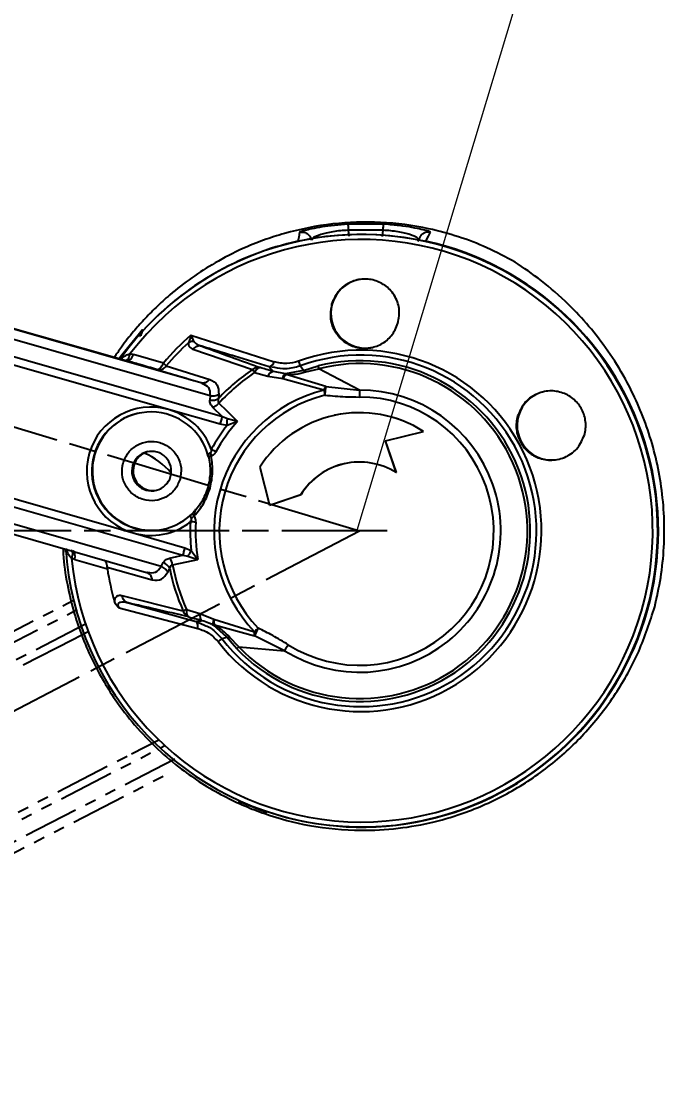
# Model space of a CAD drawing. Header units: millimetres. Extents: x 1964 to 5009, y 569 to 2723.
# Drawn here: x 4532.2 to 4605.5, y 1203.2 to 1325.9 of the extents above; entities that cross this region are included whole.
import ezdxf

# ---------------------------------------------------------------- set-up
doc = ezdxf.new("R2010")
doc.units = ezdxf.units.MM
doc.linetypes.add('AM_ISO08W050', pattern=[18, 12, -1.5, 3, -1.5])
doc.linetypes.add('PHANTOM', pattern=[12.7, 6.35, -1.27, 1.27, -1.27, 1.27, -1.27])
for name, color, linetype, lineweight in [('AM_5', 3, 'Continuous', 25), ('AM_7', 4, 'AM_ISO08W050', 25), ('标注', 3, 'Continuous', 13)]:
    doc.layers.add(name, color=color, linetype=linetype, lineweight=lineweight)
doc.styles.add('SLDTEXTSTYLE1', font='txt.shx', dxfattribs={"width": 0.7, "bigfont": 'gbcbig.shx'})
doc.dimstyles.new('SLDDIMSTYLE12$0', dxfattribs={"dimtxt": 12, "dimasz": 10, "dimexe": 0, "dimexo": 0.0625, "dimgap": 0.875, "dimtad": 1, "dimdec": 1, "dimlfac": 1.8, "dimrnd": 1e-09, "dimzin": 12, "dimdsep": 46, "dimtxsty": 'SLDTEXTSTYLE1', "dimcen": 0.09, "dimdle": 8.16, "dimclrd": 3, "dimclre": 3, "dimadec": 0, "dimazin": 3, "dimtfac": 1, "dimtdec": 1, "dimtofl": 0, "dimtmove": 0, "dimatfit": 3, "dimfxl": 0, "dimfrac": 2, "dimtolj": 1, "dimlwd": 5, "dimlwe": 5, "dimarcsym": 0})
doc.dimstyles.new('SLDDIMSTYLE12$2', dxfattribs={"dimtxt": 12, "dimasz": 10, "dimexe": 0, "dimexo": 0.0625, "dimgap": 0.875, "dimtad": 1, "dimdec": 1, "dimlfac": 1.8, "dimrnd": 1e-09, "dimzin": 12, "dimdsep": 46, "dimtxsty": 'SLDTEXTSTYLE1', "dimcen": 0.09, "dimdle": 8.16, "dimclrd": 3, "dimclre": 3, "dimadec": 0, "dimazin": 3, "dimtfac": 1, "dimtdec": 1, "dimtofl": 0, "dimtmove": 0, "dimatfit": 3, "dimfxl": 0, "dimfrac": 2, "dimtolj": 1, "dimlwd": 5, "dimlwe": 5, "dimarcsym": 0})

# ---------------------------------------------------------------- blocks, each defined once
blk = doc.blocks.new('*D74')
at = {"layer": 'Defpoints', "color": 0, "transparency": 16777216}
for p in [(4266.45, 1359.5), (4288.66, 1277.71), (4570.72, 1267.86), (4570.72, 1267.86), (4289.1, 1121.09)]:
    blk.add_point(p, dxfattribs=at)
at = {"layer": '标注', "color": 3, "linetype": 'Continuous', "lineweight": 5, "transparency": 16777216}
blk.add_arc((4570.72, 1267.86), 282.23, 165.2686, 205.498, dxfattribs=at)
at = {"layer": '标注', "color": 3, "transparency": 16777216}
for points in [[(4296.16, 1340.08), (4299.37, 1339.18), (4300.48, 1349.26)], [(4317.46, 1147.11), (4314.48, 1145.62), (4320.44, 1137.42)]]:
    blk.add_solid(points, dxfattribs=at)
at = {"layer": '标注', "color": 0, "transparency": 16777216, "insert": (4295.68, 1240.89), "char_height": 10, "attachment_point": 5, "rotation": 275.601, "style": 'SLDTEXTSTYLE1'}
blk.add_mtext('\\A1;60%%D', dxfattribs=at)
blk = doc.blocks.new('*D75')
at = {"layer": 'AM_5', "color": 3, "lineweight": 5, "transparency": 16777216}
blk.add_line((4320.15, 1267.9), (4318.7, 1267.9), dxfattribs=at)
at = {"layer": 'AM_5', "color": 3, "linetype": 'Continuous', "lineweight": 5, "transparency": 16777216}
blk.add_arc((4570.61, 1267.9), 251.91, 165.5129, 177.7254, dxfattribs=at)
at = {"layer": 'AM_5', "color": 3, "transparency": 16777216}
for points in [[(4325.1, 1331.36), (4328.31, 1330.47), (4329.4, 1340.54)], [(4320.56, 1277.86), (4317.23, 1277.93), (4318.7, 1267.9)]]:
    blk.add_solid(points, dxfattribs=at)
at = {"layer": 'Defpoints', "color": 0, "transparency": 16777216}
for p in [(4266.45, 1359.5), (4323.47, 1316.72), (4320.21, 1267.9), (4570.72, 1267.86), (4573.86, 1267.9)]:
    blk.add_point(p, dxfattribs=at)
at = {"layer": 'AM_5', "color": 0, "transparency": 16777216, "insert": (4314.59, 1305.61), "char_height": 12, "attachment_point": 5, "rotation": 81.6192, "style": 'SLDTEXTSTYLE1'}
blk.add_mtext('\\A1;15%%D', dxfattribs=at)
blk = doc.blocks.new('*D52')
at = {"layer": 'AM_5', "color": 3, "linetype": 'Continuous', "lineweight": 5, "transparency": 16777216}
for p, q in [((4333.78, 1340.46), (4351.21, 1398.32)), ((4578.64, 1329.83), (4360.79, 1395.44))]:
    blk.add_line(p, q, dxfattribs=at)
at = {"layer": 'AM_5', "color": 3, "lineweight": 5, "transparency": 16777216}
blk.add_line((4570.45, 1267.98), (4588.21, 1326.94), dxfattribs=at)
at = {"layer": 'AM_5', "color": 3, "transparency": 16777216}
for points in [[(4361.27, 1397.04), (4360.3, 1393.84), (4351.21, 1398.32)], [(4579.12, 1331.42), (4578.15, 1328.23), (4588.21, 1326.94)]]:
    blk.add_solid(points, dxfattribs=at)
at = {"layer": 'Defpoints', "color": 0, "transparency": 16777216}
for p in [(4351.21, 1398.32), (4333.77, 1340.4), (4570.43, 1267.92)]:
    blk.add_point(p, dxfattribs=at)
at = {"layer": 'AM_5', "color": 0, "transparency": 16777216, "insert": (4471.69, 1369.22), "char_height": 12, "attachment_point": 5, "rotation": 343.2384, "style": 'SLDTEXTSTYLE1'}
blk.add_mtext('\\A1;225', dxfattribs=at)

msp = doc.modelspace()

# ---------------------------------------------------------------- linework, layer by layer
at = {"color": 7, "linetype": 'Continuous', "lineweight": 25}
for p, q in [((4563.96, 1301.956), (4563.896, 1301.916)), ((4569.399, 1302.843), (4567.471, 1302.667)), ((4573.421, 1302.843), (4569.399, 1302.843)), ((4573.367, 1302.149), (4569.433, 1302.149)), ((4569.433, 1302.149), (4569.518, 1301.49)), ((4573.367, 1302.149), (4573.283, 1301.441)), ((4574.044, 1302.8), (4573.421, 1302.843)), ((4578.802, 1301.916), (4578.572, 1302.026)), ((4563.863, 1300.911), (4563.847, 1300.907)), ((4567.608, 1293.747), (4567.542, 1293.733)), ((4528.834, 1291.622), (4552.628, 1284.799)), ((4544.126, 1287.252), (4528.864, 1291.629)), ((4528.49, 1290.534), (4553.702, 1283.304)), ((4551.508, 1290.191), (4551.411, 1289.833)), ((4551.508, 1290.191), (4560.992, 1287.175)), ((4551.508, 1290.191), (4551.661, 1289.896)), ((4555.096, 1280.902), (4527.938, 1288.69)), ((4551.742, 1288.603), (4558.529, 1286.267)), ((4548.969, 1281.72), (4527.685, 1287.824)), ((4543.525, 1287.424), (4543.541, 1287.472)), ((4544.019, 1287.309), (4544.214, 1287.271)), ((4544.214, 1287.271), (4544.126, 1287.252)), ((4544.589, 1288.088), (4544.977, 1288.008)), ((4548.366, 1287.005), (4544.977, 1288.008)), ((4560.416, 1286.592), (4556.48, 1287.794)), ((4547.617, 1286.285), (4547.907, 1286.199)), ((4548.706, 1286.712), (4553.658, 1285.161)), ((4561.059, 1286.51), (4560.416, 1286.592)), ((4562.288, 1285.791), (4560.9, 1286.044)), ((4564.316, 1286.158), (4562.288, 1285.791)), ((4564.316, 1286.158), (4563.942, 1286.687)), ((4564.316, 1286.158), (4565.152, 1286.421)), ((4564.604, 1286.008), (4566.067, 1286.367)), ((4565.152, 1286.421), (4565.994, 1286.686)), ((4570.702, 1283.945), (4566.067, 1286.367)), ((4552.628, 1284.799), (4552.757, 1284.712)), ((4552.628, 1284.799), (4552.899, 1284.766)), ((4552.882, 1284.769), (4552.865, 1284.713)), ((4560.274, 1285.476), (4558.754, 1285.92)), ((4561.968, 1285.201), (4560.274, 1285.476)), ((4566.635, 1283.94), (4561.968, 1285.201)), ((4566.896, 1284.349), (4562.378, 1285.719)), ((4566.896, 1284.349), (4570.702, 1283.945)), ((4553.702, 1283.304), (4553.654, 1282.804)), ((4554.677, 1283.463), (4554.64, 1282.974)), ((4554.844, 1280.036), (4548.969, 1281.72)), ((4555.096, 1280.902), (4554.007, 1281.97)), ((4555.635, 1279.905), (4554.844, 1280.036)), ((4555.659, 1280.671), (4555.096, 1280.902)), ((4556.81, 1280.369), (4555.635, 1279.905)), ((4556.81, 1280.369), (4555.659, 1280.671)), ((4567.887, 1281.063), (4567.876, 1281.061)), ((4588.822, 1281), (4588.734, 1280.981)), ((4573.661, 1278.136), (4578.012, 1279.221)), ((4573.673, 1278.139), (4578.023, 1279.223)), ((4578.023, 1279.223), (4578.012, 1279.221)), ((4573.673, 1278.139), (4573.661, 1278.136)), ((4574.902, 1274.533), (4573.661, 1278.136)), ((4574.913, 1274.535), (4573.673, 1278.139)), ((4540.471, 1276.553), (4540.538, 1276.567)), ((4553.486, 1276.436), (4553.521, 1276.357)), ((4553.723, 1276.793), (4553.828, 1276.39)), ((4544.863, 1275.327), (4545.009, 1275.358)), ((4559.358, 1275.159), (4560.443, 1270.809)), ((4523.654, 1273.765), (4544.938, 1267.662)), ((4574.913, 1274.535), (4574.902, 1274.533)), ((4523.411, 1272.901), (4550.569, 1265.113)), ((4560.443, 1270.809), (4564.046, 1272.049)), ((4560.454, 1270.811), (4564.057, 1272.052)), ((4564.057, 1272.052), (4564.046, 1272.049)), ((4548.121, 1263.838), (4522.909, 1271.068)), ((4560.454, 1270.811), (4560.443, 1270.809)), ((4522.632, 1269.994), (4546.44, 1263.167)), ((4551.883, 1269.606), (4551.58, 1269.321)), ((4544.938, 1267.662), (4550.813, 1265.977)), ((4537.182, 1265.896), (4537.209, 1265.487)), ((4550.813, 1265.977), (4551.553, 1265.669)), ((4551.553, 1265.669), (4552.304, 1264.651)), ((4538.272, 1264.621), (4537.9, 1264.761)), ((4538.272, 1264.621), (4541.988, 1263.569)), ((4548.121, 1263.838), (4548.343, 1264.282)), ((4550.569, 1265.113), (4551.168, 1265.008)), ((4551.168, 1265.008), (4552.304, 1264.651)), ((4541.972, 1263.763), (4547.109, 1262.322)), ((4546.427, 1263.17), (4546.593, 1263.174)), ((4546.685, 1263.112), (4546.667, 1263.057)), ((4548.863, 1263.185), (4549.089, 1263.613)), ((4550.642, 1258.759), (4543.682, 1260.493)), ((4543.332, 1259.113), (4552.278, 1256.782)), ((4551.015, 1258.93), (4552.538, 1258.494)), ((4552.538, 1258.494), (4554.118, 1257.824)), ((4554.118, 1257.824), (4558.74, 1256.403)), ((4603.403, 1258.613), (4603.387, 1258.609)), ((4552.181, 1257.499), (4552.095, 1257.572)), ((4552.095, 1257.572), (4552.62, 1257.33)), ((4555.607, 1255.784), (4554.079, 1257.162)), ((4554.193, 1257.172), (4558.745, 1255.922)), ((4539.813, 1256.393), (4538.054, 1255.489)), ((4555.034, 1255.617), (4555.607, 1255.784)), ((4556.219, 1255.07), (4555.607, 1255.784)), ((4556.98, 1254.675), (4555.929, 1255.754)), ((4562.186, 1254.245), (4558.745, 1255.922)), ((4556.751, 1254.45), (4556.219, 1255.07)), ((4556.98, 1254.675), (4562.186, 1254.245)), ((4544.735, 1242.48), (4547.845, 1244.076)), ((4556.938, 1237.08), (4560.17, 1235.798)), ((4560.18, 1235.926), (4560.177, 1235.92)), ((4578.045, 1234.917), (4578.061, 1234.921))]:
    msp.add_line(p, q, dxfattribs=at)
at = {"color": 7, "linetype": 'PHANTOM', "lineweight": 25}
for p, q in [((4516.595, 1248.931), (4538.616, 1260.238)), ((4517.09, 1247.902), (4538.936, 1259.12)), ((4539.509, 1257.251), (4517.949, 1246.18)), ((4538.054, 1255.489), (4518.357, 1245.375)), ((4525.452, 1231.569), (4548.538, 1243.423)), ((4525.038, 1232.366), (4544.735, 1242.48)), ((4549.672, 1241.869), (4526.34, 1229.889)), ((4526.873, 1228.916), (4548.906, 1240.23))]:
    msp.add_line(p, q, dxfattribs=at)
at = {"color": 7, "linetype": 'Continuous', "lineweight": 25, "flags": 128}
for points in [[(4563.896, 1301.916), (4563.79, 1301.351), (4563.707, 1300.906)], [(4563.965, 1300.932), (4563.931, 1300.932), (4563.707, 1300.906)], [(4577.586, 1301.379), (4577.345, 1300.922), (4577.326, 1300.885)], [(4578.271, 1300.906), (4578.568, 1301.472), (4578.802, 1301.916)], [(4545.998, 1290.816), (4543.632, 1287.921), (4543.266, 1287.409)], [(4546.074, 1290.729), (4546.031, 1290.778), (4545.998, 1290.816)], [(4547.617, 1286.285), (4547.709, 1286.277), (4547.807, 1286.3), (4547.908, 1286.354), (4548.01, 1286.437), (4548.11, 1286.548), (4548.204, 1286.682), (4548.29, 1286.836), (4548.366, 1287.005)], [(4556.81, 1280.369), (4555.63, 1281.524), (4554.702, 1282.433)], [(4549.082, 1264.793), (4549.915, 1264.972), (4550.569, 1265.113)], [(4549.427, 1264.034), (4551.039, 1264.38), (4552.304, 1264.651)], [(4560.177, 1235.92), (4560.173, 1235.852), (4560.17, 1235.798)]]:
    msp.add_lwpolyline(points, dxfattribs=at)
at = {"color": 7, "linetype": 'Continuous', "lineweight": 25}
for centre, radius, start, end in [((4570.937, 1267.911), 33.187, 185.44631, 142.55572), ((4570.946, 1267.913), 33.749, 343.99795, 144.37216), ((4570.989, 1267.924), 33.776, 102.44988, 137.53256), ((4570.989, 1267.922), 33.778, 251.33315, 77.54961), ((4570.96, 1267.915), 33.75, 343.99967, 102.14019), ((4571.393, 1292.662), 3.937, 102.14289, 164.00219), ((4571.393, 1292.662), 3.937, 163.99967, 282.14019), ((4570.915, 1267.907), 29.55, 131.05303, 139.73783), ((4551.956, 1288.212), 1.71, 99.92431, 108.57758), ((4570.91, 1267.906), 29.098, 132.57575, 139.73778), ((4551.843, 1288.253), 1.245, 89.51081, 119.80629), ((4570.864, 1267.895), 20.585, 217.80792, 110.19454), ((4570.855, 1267.893), 20.025, 217.80792, 110.19454), ((4570.767, 1267.874), 19.408, 223.76375, 104.2387), ((4547.86, 1287.269), 1.013, 256.13749, 326.65871), ((4521.841, 1255.896), 40.882, 48.9186, 49.54784), ((4570.765, 1267.875), 22.091, 123.62673, 136.87996), ((4570.76, 1267.873), 19.081, 223.76387, 104.23864), ((4586.384, 1304.128), 33.09, 212.6677, 213.38343), ((4561.032, 1285.27), 0.785, 99.68998, 164.75306), ((4560.221, 1287.361), 0.793, 284.25693, 346.38415), ((4570.76, 1267.874), 21.676, 123.6355, 137.80261), ((4563.05, 1284.766), 1.166, 125.1911, 158.08506), ((4570.729, 1267.866), 16.587, 104.28896, 223.71352), ((4570.73, 1267.866), 16.079, 237.90451, 90.09862), ((4568.021, 1283.346), 1.507, 138.28952, 156.79982), ((4659.645, 1307.025), 95.831, 193.93929, 194.29763), ((4592.607, 1279.915), 3.937, 102.14289, 164.00219), ((4570.728, 1267.865), 15.988, 104.28897, 223.71351), ((4570.727, 1267.865), 15.284, 237.90204, 90.10104), ((4546.954, 1274.691), 7.312, 74.0024, 254.00006), ((4546.959, 1274.693), 6.75, 14.63064, 164.00143), ((4547.026, 1274.707), 6.75, 102.1429, 164.00218), ((4546.953, 1274.691), 7.312, 19.98893, 73.99815), ((4570.715, 1267.864), 13.499, 57.28113, 147.28505), ((4570.727, 1267.866), 13.499, 57.2812, 102.14227), ((4570.744, 1267.87), 19.317, 141.46177, 151.14852), ((4570.742, 1267.869), 18.717, 138.10256, 151.14854), ((4592.607, 1279.914), 3.937, 163.99967, 282.14019), ((4546.959, 1274.692), 6.75, 163.9984, 313.36529), ((4547.026, 1274.707), 6.75, 163.99975, 282.14011), ((4547.026, 1274.707), 2.25, 343.99745, 164.00009), ((4547.171, 1274.738), 2.25, 104.03604, 164.00205), ((4542.564, 1268.686), 8.855, 40.83204, 65.81779), ((4483.765, 1149.994), 145.215, 60.91799, 61.15396), ((4547.026, 1274.707), 2.25, 163.99745, 344.00009), ((4547.172, 1274.738), 2.25, 163.99943, 280.24751), ((4570.716, 1267.863), 7.874, 57.88144, 147.88541), ((4570.727, 1267.866), 7.874, 102.14271, 147.88527), ((4546.954, 1274.69), 7.312, 253.99862, 308.0114), ((4570.745, 1267.869), 19.318, 176.85372, 186.53999), ((4570.744, 1267.869), 18.719, 176.85373, 189.89901), ((4570.946, 1267.911), 33.748, 183.43897, 344.001), ((4547.909, 1263.05), 1.307, 25.50508, 70.60837), ((4547.732, 1263.722), 1.723, 10.4509, 38.42547), ((4570.763, 1267.873), 21.678, 190.19887, 204.3629), ((4570.916, 1267.906), 29.252, 188.52543, 195.91771), ((4570.767, 1267.874), 22.093, 191.12072, 204.365), ((4609.847, 1129.359), 142.302, 114.42078, 114.58603), ((4570.962, 1267.914), 33.748, 282.14308, 344.002), ((4684.632, 1125.57), 181.565, 133.70869, 133.89737), ((4611.761, 1231.2), 58.497, 154.02865, 154.99957), ((4560.194, 1256.178), 1.471, 171.18744, 190.00395)]:
    msp.add_arc(centre, radius, start, end, dxfattribs=at)
for points, knots in [([(4588.436, 1298.519), (4587.379, 1299.089), (4585.349, 1300.184), (4582.035, 1301.445), (4578.029, 1302.54), (4573.177, 1303.183), (4567.554, 1303.002), (4563.098, 1302.114), (4559.748, 1301.031), (4557.069, 1299.942), (4554.32, 1298.527), (4551.556, 1296.75), (4549.347, 1295.031), (4547.547, 1293.397), (4546.174, 1291.997), (4544.852, 1290.487), (4543.72, 1289.064), (4543.036, 1288.04), (4542.77, 1287.641)], [0, 0, 0, 0, 0.0716141, 0.1376427, 0.2038002, 0.3043716, 0.402157, 0.5046925, 0.5521038, 0.6009821, 0.6712151, 0.7340966, 0.7994339, 0.8433201, 0.8852981, 0.9222529, 0.9697109, 1, 1, 1, 1]), ([(4563.896, 1301.916), (4564.065, 1301.931), (4564.403, 1301.96), (4564.836, 1301.734), (4565.131, 1301.406), (4565.206, 1301.15), (4565.243, 1301.023)], [0, 0, 0, 0, 0.2799949, 0.5581407, 0.7800037, 1, 1, 1, 1]), ([(4567.471, 1302.667), (4567.009, 1302.603), (4566.073, 1302.471), (4565.031, 1302.254), (4564.267, 1302.065), (4564.063, 1301.993), (4563.96, 1301.956)], [0, 0, 0, 0, 0.2467046, 0.4997683, 0.7468748, 1, 1, 1, 1]), ([(4569.432, 1302.149), (4569.13, 1302.132), (4568.523, 1302.098), (4567.666, 1301.981), (4566.91, 1301.829), (4566.076, 1301.599), (4565.365, 1301.294), (4565.284, 1301.114), (4565.243, 1301.023)], [0, 0, 0, 0, 0.1216848, 0.2436394, 0.3665866, 0.4908705, 0.7427966, 1, 1, 1, 1]), ([(4569.399, 1302.843), (4569.399, 1302.831), (4569.399, 1302.808), (4569.406, 1302.657), (4569.417, 1302.435), (4569.427, 1302.243), (4569.432, 1302.149)], [0, 0, 0, 0, 0.244843, 0.5001263, 0.7553423, 1, 1, 1, 1]), ([(4573.421, 1302.843), (4573.419, 1302.831), (4573.415, 1302.807), (4573.403, 1302.656), (4573.387, 1302.438), (4573.374, 1302.245), (4573.368, 1302.149)], [0, 0, 0, 0, 0.2506754, 0.4980464, 0.7510697, 1, 1, 1, 1]), ([(4577.455, 1301.022), (4577.427, 1301.113), (4577.372, 1301.294), (4576.691, 1301.598), (4575.876, 1301.829), (4575.129, 1301.98), (4574.279, 1302.098), (4573.672, 1302.132), (4573.368, 1302.149)], [0, 0, 0, 0, 0.25669183, 0.50843056, 0.63281467, 0.75589912, 0.87804396, 1, 1, 1, 1]), ([(4578.572, 1302.026), (4578.397, 1302.079), (4578.052, 1302.183), (4577.03, 1302.408), (4575.697, 1302.64), (4574.592, 1302.747), (4574.044, 1302.8)], [0, 0, 0, 0, 0.2491031, 0.4901997, 0.7472817, 1, 1, 1, 1]), ([(4578.802, 1301.916), (4578.729, 1301.928), (4578.58, 1301.952), (4578.352, 1301.93), (4578.135, 1301.867), (4577.934, 1301.761), (4577.762, 1301.617), (4577.645, 1301.486), (4577.601, 1301.398), (4577.59, 1301.377)], [0, 0, 0, 0, 0.1570011, 0.3172009, 0.4773885, 0.6343544, 0.7913438, 0.9515396, 1, 1, 1, 1]), ([(4604.348, 1259.224), (4604.597, 1260.333), (4605.097, 1262.55), (4605.443, 1266.014), (4605.469, 1269.495), (4605.152, 1272.932), (4604.518, 1276.264), (4603.596, 1279.446), (4602.418, 1282.451), (4600.901, 1285.496), (4599.03, 1288.484), (4596.84, 1291.301), (4594.258, 1294.044), (4591.328, 1296.574), (4589.415, 1297.86), (4588.436, 1298.519)], [0, 0, 0, 0, 0.0627951, 0.1255982, 0.1880794, 0.2505771, 0.3126556, 0.3746993, 0.4372762, 0.5009385, 0.5820109, 0.6649965, 0.7507977, 0.8724761, 1, 1, 1, 1]), ([(4575.1, 1291.56), (4575.191, 1292.113), (4575.37, 1293.194), (4574.865, 1294.53), (4574.202, 1295.388), (4573.61, 1295.896), (4572.949, 1296.27), (4572.244, 1296.507), (4571.516, 1296.607), (4570.786, 1296.572), (4570.069, 1296.401), (4569.155, 1295.992), (4568.126, 1295.139), (4567.743, 1294.217), (4567.542, 1293.733)], [0, 0, 0, 0, 0.1454096, 0.2843678, 0.3500183, 0.4113214, 0.4701235, 0.5269841, 0.5816264, 0.6365696, 0.6922624, 0.749136, 0.868448, 1, 1, 1, 1]), ([(4567.542, 1293.733), (4567.453, 1293.175), (4567.274, 1292.059), (4567.878, 1290.499), (4568.823, 1289.5), (4569.742, 1288.999), (4570.437, 1288.777), (4571.144, 1288.686), (4571.847, 1288.721), (4572.537, 1288.881), (4573.446, 1289.275), (4574.493, 1290.118), (4574.89, 1291.06), (4575.1, 1291.56)], [0, 0, 0, 0, 0.1426319, 0.2854821, 0.4161443, 0.4747377, 0.529504, 0.5816768, 0.6338546, 0.6858561, 0.7410149, 0.8625746, 1, 1, 1, 1]), ([(4545.998, 1290.816), (4545.943, 1290.749), (4545.836, 1290.619), (4545.738, 1290.387), (4545.696, 1290.187), (4545.706, 1290.068), (4545.709, 1290.03)], [0, 0, 0, 0, 0.3001412, 0.5845824, 0.8690123, 1, 1, 1, 1]), ([(4546.074, 1290.729), (4546.022, 1290.664), (4545.918, 1290.533), (4545.825, 1290.327), (4545.805, 1290.188), (4545.797, 1290.134)], [0, 0, 0, 0, 0.3723099, 0.7541245, 1, 1, 1, 1]), ([(4551.411, 1289.833), (4551.378, 1289.729), (4551.32, 1289.551), (4551.252, 1289.398), (4551.224, 1289.334)], [0, 0, 0, 0, 0.5830316, 1, 1, 1, 1]), ([(4551.854, 1289.498), (4551.824, 1289.563), (4551.768, 1289.685), (4551.695, 1289.829), (4551.661, 1289.896)], [0, 0, 0, 0, 0.5364801, 1, 1, 1, 1]), ([(4551.224, 1289.334), (4551.222, 1289.243), (4551.218, 1289.049), (4551.376, 1288.779), (4551.597, 1288.673), (4551.742, 1288.603)], [0, 0, 0, 0, 0.2320046, 0.4979825, 1, 1, 1, 1]), ([(4552.745, 1288.94), (4552.659, 1288.955), (4552.483, 1288.986), (4552.21, 1288.93), (4551.951, 1288.807), (4551.81, 1288.67), (4551.742, 1288.603)], [0, 0, 0, 0, 0.2454954, 0.5, 0.7545047, 1, 1, 1, 1]), ([(4551.854, 1289.498), (4551.891, 1289.442), (4551.978, 1289.312), (4552.275, 1289.118), (4552.556, 1289.011), (4552.745, 1288.94)], [0, 0, 0, 0, 0.2031095, 0.4647797, 1, 1, 1, 1]), ([(4552.745, 1288.94), (4553.998, 1288.477), (4556.152, 1287.683), (4558.446, 1286.851), (4559.405, 1286.504)], [0, 0, 0, 0, 0.5820752, 1, 1, 1, 1]), ([(4556.48, 1287.794), (4556.396, 1287.82), (4555.133, 1288.205), (4553.898, 1288.585), (4552.745, 1288.94)], [0, 0, 0, 0, 0.0662016, 1, 1, 1, 1]), ([(4543.541, 1287.472), (4543.715, 1287.624), (4544.022, 1287.892), (4544.418, 1288.029), (4544.589, 1288.088)], [0, 0, 0, 0, 0.5684211, 1, 1, 1, 1]), ([(4544.019, 1287.309), (4544.073, 1287.315), (4544.185, 1287.327), (4544.352, 1287.495), (4544.497, 1287.753), (4544.558, 1287.979), (4544.588, 1288.088)], [0, 0, 0, 0, 0.2432266, 0.5000017, 0.7567759, 1, 1, 1, 1]), ([(4544.214, 1287.271), (4544.275, 1287.266), (4544.402, 1287.257), (4544.619, 1287.409), (4544.825, 1287.665), (4544.928, 1287.896), (4544.978, 1288.008)], [0, 0, 0, 0, 0.2423334, 0.4999392, 0.757578, 1, 1, 1, 1]), ([(4547.617, 1286.285), (4546.976, 1286.471), (4545.84, 1286.8), (4544.707, 1287.128), (4544.214, 1287.271)], [0, 0, 0, 0, 0.5642907, 1, 1, 1, 1]), ([(4563.758, 1287.214), (4563.317, 1287.098), (4562.369, 1286.847), (4561.472, 1287.06), (4560.992, 1287.175)], [0, 0, 0, 0, 0.4644483, 1, 1, 1, 1]), ([(4547.907, 1286.199), (4548.761, 1285.946), (4550.315, 1285.485), (4551.91, 1285.012), (4552.628, 1284.799)], [0, 0, 0, 0, 0.5495061, 1, 1, 1, 1]), ([(4559.404, 1286.504), (4559.353, 1286.505), (4559.283, 1286.506), (4559.169, 1286.45), (4559.055, 1286.365), (4558.902, 1286.194), (4558.803, 1286.012), (4558.754, 1285.921)], [0, 0, 0, 0, 0.2498451, 0.3419699, 0.5003268, 0.7501647, 1, 1, 1, 1]), ([(4560.9, 1286.044), (4560.623, 1286.129), (4560.123, 1286.282), (4559.627, 1286.435), (4559.405, 1286.504)], [0, 0, 0, 0, 0.5530907, 1, 1, 1, 1]), ([(4560.9, 1286.044), (4560.809, 1286.147), (4560.646, 1286.33), (4560.486, 1286.512), (4560.416, 1286.592)], [0, 0, 0, 0, 0.5617548, 1, 1, 1, 1]), ([(4563.942, 1286.687), (4563.381, 1286.524), (4562.41, 1286.243), (4561.461, 1286.431), (4561.059, 1286.51)], [0, 0, 0, 0, 0.5775061, 1, 1, 1, 1]), ([(4562.378, 1285.719), (4562.506, 1285.714), (4562.861, 1285.702), (4563.613, 1285.747), (4564.216, 1285.906), (4564.604, 1286.008)], [0, 0, 0, 0, 0.1685681, 0.4640042, 1, 1, 1, 1]), ([(4564.316, 1286.158), (4564.359, 1286.156), (4564.444, 1286.152), (4564.551, 1286.056), (4564.604, 1286.008)], [0, 0, 0, 0, 0.5021576, 1, 1, 1, 1]), ([(4552.899, 1284.766), (4552.995, 1284.778), (4553.185, 1284.802), (4553.45, 1284.943), (4553.59, 1285.09), (4553.658, 1285.161)], [0, 0, 0, 0, 0.3395659, 0.6771788, 1, 1, 1, 1]), ([(4553.658, 1285.161), (4553.995, 1284.996), (4554.621, 1284.69), (4554.659, 1283.85), (4554.677, 1283.463)], [0, 0, 0, 0, 0.5395057, 1, 1, 1, 1]), ([(4561.968, 1285.201), (4561.988, 1285.283), (4562.028, 1285.447), (4562.108, 1285.631), (4562.187, 1285.742), (4562.248, 1285.781), (4562.278, 1285.789), (4562.287, 1285.791), (4562.288, 1285.791)], [0, 0, 0, 0, 0.2498824, 0.4997694, 0.7496604, 0.9255481, 0.9908934, 1, 1, 1, 1]), ([(4562.378, 1285.719), (4562.378, 1285.719), (4562.378, 1285.719), (4562.378, 1285.719), (4562.378, 1285.719), (4562.364, 1285.738), (4562.336, 1285.772), (4562.304, 1285.785), (4562.288, 1285.791)], [0, 0, 0, 0, 0.0000335, 0.000106, 0.0003683, 0.001362, 0.4820163, 1, 1, 1, 1]), ([(4552.757, 1284.712), (4553.047, 1284.582), (4553.623, 1284.325), (4553.676, 1283.642), (4553.702, 1283.304)], [0, 0, 0, 0, 0.504897, 1, 1, 1, 1]), ([(4566.782, 1283.358), (4566.793, 1283.443), (4566.817, 1283.619), (4566.833, 1283.886), (4566.88, 1284.153), (4566.89, 1284.28), (4566.896, 1284.349)], [0, 0, 0, 0, 0.2100867, 0.4354712, 0.6954439, 1, 1, 1, 1]), ([(4596.335, 1278.817), (4596.392, 1279.065), (4596.505, 1279.553), (4596.492, 1280.316), (4596.347, 1281.047), (4596.07, 1281.727), (4595.676, 1282.341), (4594.999, 1283.06), (4593.877, 1283.714), (4592.314, 1283.938), (4590.747, 1283.526), (4589.404, 1282.53), (4588.954, 1281.49), (4588.734, 1280.981)], [0, 0, 0, 0, 0.0608535, 0.1193328, 0.1758288, 0.2307749, 0.2847904, 0.339989, 0.4550176, 0.579343, 0.7165648, 0.8612718, 1, 1, 1, 1]), ([(4553.654, 1282.803), (4553.74, 1282.79), (4553.915, 1282.763), (4554.18, 1282.786), (4554.432, 1282.853), (4554.571, 1282.934), (4554.64, 1282.974)], [0, 0, 0, 0, 0.2465031, 0.5000051, 0.7535045, 1, 1, 1, 1]), ([(4554.007, 1281.97), (4553.898, 1282.1), (4553.667, 1282.376), (4553.658, 1282.656), (4553.654, 1282.804)], [0, 0, 0, 0, 0.471381, 1, 1, 1, 1]), ([(4553.702, 1283.304), (4553.785, 1283.29), (4553.956, 1283.263), (4554.216, 1283.282), (4554.466, 1283.345), (4554.607, 1283.424), (4554.677, 1283.463)], [0, 0, 0, 0, 0.2424888, 0.4944094, 0.7492399, 1, 1, 1, 1]), ([(4554.702, 1282.433), (4554.649, 1282.381), (4554.542, 1282.275), (4554.365, 1282.143), (4554.183, 1282.036), (4554.066, 1281.992), (4554.007, 1281.97)], [0, 0, 0, 0, 0.2474529, 0.4999677, 0.7524992, 1, 1, 1, 1]), ([(4554.64, 1282.974), (4554.612, 1282.871), (4554.572, 1282.725), (4554.62, 1282.538), (4554.676, 1282.467), (4554.702, 1282.433)], [0, 0, 0, 0, 0.5578773, 0.7889784, 1, 1, 1, 1]), ([(4566.782, 1283.358), (4567.559, 1283.287), (4568.862, 1283.167), (4570.171, 1283.154), (4570.7, 1283.149)], [0, 0, 0, 0, 0.5961974, 1, 1, 1, 1]), ([(4555.635, 1279.905), (4555.637, 1279.975), (4555.641, 1280.117), (4555.647, 1280.321), (4555.654, 1280.511), (4555.658, 1280.619), (4555.66, 1280.671)], [0, 0, 0, 0, 0.250968, 0.5042543, 0.7553572, 1, 1, 1, 1]), ([(4588.734, 1280.981), (4588.674, 1280.725), (4588.562, 1280.239), (4588.576, 1279.479), (4588.717, 1278.762), (4588.984, 1278.096), (4589.362, 1277.495), (4590.016, 1276.781), (4591.121, 1276.108), (4592.687, 1275.851), (4594.284, 1276.248), (4595.659, 1277.255), (4596.116, 1278.31), (4596.335, 1278.817)], [0, 0, 0, 0, 0.06397863, 0.1218211, 0.17743232, 0.23069626, 0.2827302, 0.33609245, 0.449634, 0.58030579, 0.7241629, 0.86755986, 1, 1, 1, 1]), ([(4553.49, 1276.397), (4553.604, 1275.795), (4553.822, 1274.648), (4553.562, 1273.415), (4553.439, 1272.83)], [0, 0, 0, 0, 0.5248896, 1, 1, 1, 1]), ([(4553.723, 1276.793), (4553.681, 1276.771), (4553.597, 1276.725), (4553.512, 1276.623), (4553.468, 1276.516), (4553.483, 1276.435), (4553.49, 1276.397)], [0, 0, 0, 0, 0.2175002, 0.4456339, 0.7453176, 1, 1, 1, 1]), ([(4553.828, 1276.39), (4553.784, 1276.379), (4553.694, 1276.357), (4553.584, 1276.348), (4553.511, 1276.353), (4553.496, 1276.383), (4553.49, 1276.397)], [0, 0, 0, 0, 0.2175407, 0.446787, 0.7432095, 1, 1, 1, 1]), ([(4553.686, 1272.756), (4553.82, 1273.374), (4554.087, 1274.613), (4553.915, 1275.796), (4553.828, 1276.39)], [0, 0, 0, 0, 0.4984638, 1, 1, 1, 1]), ([(4553.825, 1277.191), (4553.822, 1277.107), (4553.817, 1276.987), (4553.78, 1276.86), (4553.749, 1276.811), (4553.731, 1276.799), (4553.723, 1276.793)], [0, 0, 0, 0, 0.5873569, 0.8346977, 0.9249512, 1, 1, 1, 1]), ([(4554.348, 1276.901), (4554.282, 1276.794), (4554.18, 1276.631), (4553.992, 1276.462), (4553.882, 1276.414), (4553.828, 1276.39)], [0, 0, 0, 0, 0.4918514, 0.7535128, 1, 1, 1, 1]), ([(4553.439, 1272.83), (4553.233, 1272.268), (4552.8, 1271.086), (4552.009, 1270.233), (4551.594, 1269.785)], [0, 0, 0, 0, 0.4752705, 1, 1, 1, 1]), ([(4551.883, 1269.606), (4552.273, 1270.065), (4553.045, 1270.974), (4553.474, 1272.166), (4553.686, 1272.756)], [0, 0, 0, 0, 0.5045108, 1, 1, 1, 1]), ([(4553.687, 1272.756), (4553.65, 1272.767), (4553.577, 1272.788), (4553.498, 1272.811), (4553.447, 1272.827), (4553.441, 1272.829), (4553.439, 1272.83)], [0, 0, 0, 0, 0.2492627, 0.5044271, 0.7572703, 1, 1, 1, 1]), ([(4551.964, 1269.71), (4551.96, 1269.78), (4551.946, 1270.006), (4552.016, 1270.224), (4552.065, 1270.373)], [0, 0, 0, 0, 0.3105302, 1, 1, 1, 1]), ([(4551.456, 1268.929), (4551.498, 1269.001), (4551.557, 1269.105), (4551.593, 1269.232), (4551.594, 1269.292), (4551.585, 1269.312), (4551.58, 1269.321)], [0, 0, 0, 0, 0.5788982, 0.8325061, 0.9242536, 1, 1, 1, 1]), ([(4551.58, 1269.321), (4551.559, 1269.36), (4551.514, 1269.439), (4551.492, 1269.56), (4551.51, 1269.685), (4551.564, 1269.75), (4551.594, 1269.785)], [0, 0, 0, 0, 0.2051839, 0.4197613, 0.6800214, 1, 1, 1, 1]), ([(4551.883, 1269.606), (4551.85, 1269.641), (4551.781, 1269.713), (4551.699, 1269.775), (4551.631, 1269.804), (4551.607, 1269.792), (4551.594, 1269.785)], [0, 0, 0, 0, 0.2283661, 0.4781223, 0.7150622, 1, 1, 1, 1]), ([(4552.053, 1268.896), (4552.053, 1269.02), (4552.054, 1269.212), (4551.985, 1269.456), (4551.916, 1269.557), (4551.883, 1269.606)], [0, 0, 0, 0, 0.4836103, 0.7508269, 1, 1, 1, 1]), ([(4536.94, 1265.891), (4536.945, 1265.684), (4536.983, 1264.33), (4537.391, 1261.815), (4538.327, 1257.814), (4540.041, 1253.342), (4542.456, 1249.133), (4545.084, 1245.706), (4547.623, 1243.049), (4550.21, 1240.867), (4552.737, 1239.105), (4555.152, 1237.704), (4557.57, 1236.554), (4560.799, 1235.303), (4565.198, 1234.148), (4570.338, 1233.666), (4575.103, 1233.927), (4579.109, 1234.645), (4583.395, 1235.94), (4587.919, 1238.005), (4592.547, 1241.102), (4596.625, 1244.91), (4600.008, 1249.293), (4602.692, 1254.104), (4603.796, 1257.519), (4604.348, 1259.224)], [0, 0, 0, 0, 0.00690461, 0.0451883, 0.08283495, 0.13974833, 0.19650273, 0.2340919, 0.27350438, 0.30976804, 0.3380985, 0.36810574, 0.39538295, 0.42019079, 0.47424837, 0.53427599, 0.57764847, 0.62021225, 0.65871271, 0.71468253, 0.77202122, 0.82888477, 0.88558838, 0.94288579, 1, 1, 1, 1]), ([(4537.9, 1264.761), (4537.781, 1264.911), (4537.521, 1265.239), (4537.403, 1265.631), (4537.339, 1265.844)], [0, 0, 0, 0, 0.4544713, 1, 1, 1, 1]), ([(4537.827, 1265.715), (4537.87, 1265.683), (4537.959, 1265.616), (4538.013, 1265.39), (4538, 1265.096), (4537.933, 1264.871), (4537.9, 1264.761)], [0, 0, 0, 0, 0.2407228, 0.4965557, 0.7542523, 1, 1, 1, 1]), ([(4538.272, 1264.621), (4538.289, 1264.742), (4538.324, 1264.992), (4538.284, 1265.316), (4538.18, 1265.557), (4538.067, 1265.614), (4538.012, 1265.642)], [0, 0, 0, 0, 0.2424241, 0.5000639, 0.757669, 1, 1, 1, 1]), ([(4551.553, 1265.669), (4551.518, 1265.609), (4551.447, 1265.487), (4551.344, 1265.312), (4551.249, 1265.147), (4551.195, 1265.054), (4551.168, 1265.008)], [0, 0, 0, 0, 0.2477926, 0.5000002, 0.7522078, 1, 1, 1, 1]), ([(4541.972, 1263.763), (4541.964, 1263.864), (4541.946, 1264.082), (4541.829, 1264.359), (4541.7, 1264.484), (4541.637, 1264.544)], [0, 0, 0, 0, 0.31238, 0.6677205, 1, 1, 1, 1]), ([(4548.343, 1264.282), (4548.436, 1264.415), (4548.594, 1264.644), (4548.938, 1264.749), (4549.082, 1264.793)], [0, 0, 0, 0, 0.5822537, 1, 1, 1, 1]), ([(4549.427, 1264.034), (4549.381, 1264.017), (4549.286, 1263.982), (4549.155, 1263.842), (4549.115, 1263.703), (4549.089, 1263.613)], [0, 0, 0, 0, 0.2413974, 0.5018091, 1, 1, 1, 1]), ([(4541.972, 1263.763), (4541.973, 1263.728), (4541.975, 1263.664), (4541.984, 1263.599), (4541.988, 1263.569)], [0, 0, 0, 0, 0.5485339, 1, 1, 1, 1]), ([(4546.676, 1263.055), (4546.675, 1263.055), (4546.607, 1263.119), (4546.517, 1263.145), (4546.427, 1263.17)], [0, 0, 0, 0, 0.006595, 1, 1, 1, 1]), ([(4546.593, 1263.174), (4546.902, 1263.126), (4547.52, 1263.031), (4547.921, 1263.569), (4548.121, 1263.838)], [0, 0, 0, 0, 0.5010464, 1, 1, 1, 1]), ([(4547.109, 1262.322), (4547.089, 1262.418), (4547.048, 1262.616), (4546.898, 1262.875), (4546.75, 1262.995), (4546.676, 1263.055)], [0, 0, 0, 0, 0.3235264, 0.6618766, 1, 1, 1, 1]), ([(4547.109, 1262.322), (4547.481, 1262.276), (4548.17, 1262.192), (4548.644, 1262.872), (4548.863, 1263.185)], [0, 0, 0, 0, 0.5390753, 1, 1, 1, 1]), ([(4548.863, 1263.185), (4548.824, 1263.256), (4548.747, 1263.398), (4548.568, 1263.584), (4548.357, 1263.738), (4548.199, 1263.805), (4548.121, 1263.838)], [0, 0, 0, 0, 0.2507607, 0.5055916, 0.7575122, 1, 1, 1, 1]), ([(4543.682, 1260.493), (4543.538, 1260.514), (4543.283, 1260.551), (4543.007, 1260.403), (4542.845, 1260.177), (4542.805, 1259.977), (4542.786, 1259.883)], [0, 0, 0, 0, 0.37521, 0.6669858, 0.8447724, 1, 1, 1, 1]), ([(4544.355, 1259.679), (4544.274, 1259.712), (4544.109, 1259.778), (4543.906, 1259.969), (4543.751, 1260.21), (4543.705, 1260.4), (4543.682, 1260.493)], [0, 0, 0, 0, 0.2454954, 0.5, 0.7545046, 1, 1, 1, 1]), ([(4543.332, 1259.113), (4543.202, 1259.225), (4542.96, 1259.432), (4542.841, 1259.742), (4542.786, 1259.883)], [0, 0, 0, 0, 0.5416834, 1, 1, 1, 1]), ([(4544.355, 1259.679), (4544.171, 1259.719), (4543.858, 1259.787), (4543.515, 1259.777), (4543.335, 1259.713), (4543.251, 1259.651), (4543.198, 1259.569), (4543.184, 1259.461), (4543.208, 1259.344), (4543.259, 1259.226), (4543.307, 1259.152), (4543.332, 1259.113)], [0, 0, 0, 0, 0.3392548, 0.5783472, 0.6635743, 0.7304267, 0.7889961, 0.8436092, 0.8910481, 0.9412032, 1, 1, 1, 1]), ([(4544.355, 1259.679), (4545.833, 1259.278), (4548.387, 1258.585), (4550.996, 1257.872), (4552.095, 1257.572)], [0, 0, 0, 0, 0.5786818, 1, 1, 1, 1]), ([(4551.26, 1258.099), (4549.987, 1258.393), (4547.62, 1258.94), (4545.387, 1259.446), (4544.355, 1259.679)], [0, 0, 0, 0, 0.53796346, 1, 1, 1, 1]), ([(4551.26, 1258.099), (4551.19, 1258.126), (4551.05, 1258.181), (4550.872, 1258.334), (4550.727, 1258.525), (4550.67, 1258.681), (4550.641, 1258.759)], [0, 0, 0, 0, 0.249989, 0.5000113, 0.7500081, 1, 1, 1, 1]), ([(4551.26, 1258.099), (4551.545, 1258.022), (4552.046, 1257.886), (4552.551, 1257.749), (4552.77, 1257.689)], [0, 0, 0, 0, 0.5669451, 1, 1, 1, 1]), ([(4552.538, 1258.494), (4552.532, 1258.395), (4552.52, 1258.194), (4552.563, 1257.947), (4552.645, 1257.762), (4552.729, 1257.713), (4552.77, 1257.689)], [0, 0, 0, 0, 0.2446171, 0.4999989, 0.7553814, 1, 1, 1, 1]), ([(4554.118, 1257.824), (4554.092, 1257.744), (4554.04, 1257.585), (4554.01, 1257.388), (4554.019, 1257.254), (4554.049, 1257.192), (4554.069, 1257.171), (4554.076, 1257.165), (4554.078, 1257.163), (4554.079, 1257.162)], [0, 0, 0, 0, 0.2498868, 0.4997726, 0.7496574, 0.9252916, 0.9752659, 0.9907836, 1, 1, 1, 1]), ([(4554.119, 1257.824), (4554.11, 1257.688), (4554.094, 1257.417), (4554.16, 1257.254), (4554.193, 1257.172)], [0, 0, 0, 0, 0.50000164, 1, 1, 1, 1]), ([(4552.095, 1257.572), (4552.22, 1257.594), (4552.444, 1257.633), (4552.67, 1257.672), (4552.77, 1257.689)], [0, 0, 0, 0, 0.5582261, 1, 1, 1, 1]), ([(4552.278, 1256.782), (4552.286, 1256.879), (4552.302, 1257.078), (4552.271, 1257.317), (4552.227, 1257.462), (4552.186, 1257.495), (4552.181, 1257.499)], [0, 0, 0, 0, 0.3058422, 0.6271066, 0.9505017, 1, 1, 1, 1]), ([(4552.278, 1256.782), (4552.743, 1256.623), (4553.616, 1256.326), (4554.287, 1255.61), (4554.6, 1255.276)], [0, 0, 0, 0, 0.5331504, 1, 1, 1, 1]), ([(4552.62, 1257.33), (4553.022, 1257.177), (4553.949, 1256.825), (4554.642, 1256.054), (4555.034, 1255.617)], [0, 0, 0, 0, 0.43349735, 1, 1, 1, 1]), ([(4552.77, 1257.689), (4553.026, 1257.612), (4553.466, 1257.479), (4553.898, 1257.256), (4554.079, 1257.162)], [0, 0, 0, 0, 0.5802265, 1, 1, 1, 1]), ([(4554.079, 1257.162), (4554.095, 1257.158), (4554.12, 1257.153), (4554.157, 1257.16), (4554.178, 1257.167), (4554.189, 1257.171), (4554.193, 1257.172)], [0, 0, 0, 0, 0.4977473, 0.7571245, 0.91733, 1, 1, 1, 1]), ([(4555.929, 1255.754), (4555.671, 1256.029), (4555.245, 1256.483), (4554.667, 1256.891), (4554.345, 1257.087), (4554.235, 1257.149), (4554.193, 1257.172)], [0, 0, 0, 0, 0.5043385, 0.834166, 0.9378931, 1, 1, 1, 1]), ([(4562.606, 1254.918), (4562.017, 1255.275), (4560.898, 1255.954), (4559.727, 1256.539), (4559.172, 1256.817)], [0, 0, 0, 0, 0.5256141, 1, 1, 1, 1]), ([(4555.607, 1255.784), (4555.644, 1255.762), (4555.717, 1255.719), (4555.859, 1255.742), (4555.929, 1255.754)], [0, 0, 0, 0, 0.5000001, 1, 1, 1, 1]), ([(4560.177, 1235.92), (4560.177, 1235.92), (4560.177, 1235.92), (4560.177, 1235.92), (4560.177, 1235.92)], [0, 0, 0, 0, 0.56, 1, 1, 1, 1])]:
    msp.add_open_spline(points, degree=3, knots=knots, dxfattribs=at)
for points in [[(4563.758, 1287.214), (4563.784, 1287.143), (4563.835, 1287), (4563.892, 1286.838), (4563.932, 1286.724), (4563.939, 1286.699), (4563.942, 1286.687)], [(4558.531, 1286.269), (4558.596, 1286.32), (4558.728, 1286.422), (4558.952, 1286.508), (4559.182, 1286.544), (4559.33, 1286.517), (4559.404, 1286.504)], [(4565.994, 1286.686), (4565.998, 1286.664), (4566.006, 1286.621), (4566.047, 1286.452), (4566.067, 1286.367)], [(4570.702, 1283.945), (4570.701, 1283.89), (4570.701, 1283.78), (4570.7, 1283.582), (4570.7, 1283.37), (4570.7, 1283.223), (4570.7, 1283.149)], [(4554.844, 1280.036), (4554.868, 1280.119), (4554.916, 1280.286), (4554.984, 1280.523), (4555.047, 1280.737), (4555.08, 1280.847), (4555.096, 1280.902)], [(4543.782, 1275.637), (4543.953, 1276.048), (4544.294, 1276.869), (4545.353, 1277.734), (4546.633, 1278.148), (4547.981, 1278.035), (4549.183, 1277.416), (4550.049, 1276.387), (4550.489, 1275.092), (4550.343, 1274.215), (4550.27, 1273.776)], [(4550.27, 1273.776), (4550.1, 1273.366), (4549.759, 1272.544), (4548.699, 1271.68), (4547.42, 1271.266), (4546.072, 1271.378), (4544.869, 1271.997), (4544.004, 1273.026), (4543.563, 1274.321), (4543.709, 1275.198), (4543.782, 1275.637)], [(4552.053, 1268.896), (4551.96, 1268.901), (4551.774, 1268.912), (4551.562, 1268.924), (4551.456, 1268.929)], [(4550.813, 1265.977), (4550.789, 1265.894), (4550.741, 1265.726), (4550.674, 1265.49), (4550.614, 1265.276), (4550.584, 1265.167), (4550.569, 1265.113)], [(4551.015, 1258.93), (4551.008, 1258.827), (4550.996, 1258.62), (4551.041, 1258.367), (4551.127, 1258.176), (4551.216, 1258.125), (4551.26, 1258.099)], [(4554.6, 1255.276), (4554.66, 1255.323), (4554.779, 1255.416), (4554.913, 1255.521), (4555.006, 1255.594), (4555.024, 1255.61), (4555.034, 1255.617)], [(4556.751, 1254.45), (4556.766, 1254.465), (4556.795, 1254.495), (4556.918, 1254.615), (4556.98, 1254.675)], [(4562.186, 1254.245), (4562.215, 1254.291), (4562.272, 1254.384), (4562.376, 1254.551), (4562.488, 1254.731), (4562.566, 1254.855), (4562.605, 1254.918)]]:
    msp.add_open_spline(points, degree=3, dxfattribs=at)
at = {"layer": 'AM_7'}
for p, q in [((4570.716, 1267.863), (4266.448, 1359.505)), ((4570.716, 1267.863), (4289.103, 1121.089)), ((4573.864, 1267.895), (4320.212, 1267.895))]:
    msp.add_line(p, q, dxfattribs=at)

# ---------------------------------------------------------------- dimensions: what is measured, and where the dimension line sits
at = {"layer": 'AM_5'}
dim = msp.add_linear_dim(base=(4351.21, 1398.324), p1=(4570.434, 1267.922), p2=(4333.766, 1340.403), angle=163.23837, text='225', dimstyle='SLDDIMSTYLE12$0', override={"dimlfac": 1, "dimpost": ''}, dxfattribs=at)
dim.commit()
dim.dimension.update_dxf_attribs({"geometry": '*D52', "text_midpoint": (4471.693, 1369.216)})
dim = msp.add_angular_dim_2l(base=(4323.472, 1316.715), line1=((4570.716, 1267.863), (4266.448, 1359.505)), line2=((4573.864, 1267.895), (4320.212, 1267.895)), text='15%%D', dimstyle='SLDDIMSTYLE12$2', override={"dimlfac": 1, "dimpost": ''}, dxfattribs=at)
dim.commit()
dim.dimension.update_dxf_attribs({"geometry": '*D75', "text_midpoint": (4314.585, 1305.614)})
at = {"layer": '标注'}
dim = msp.add_angular_dim_2l(base=(4288.656, 1277.705), line1=((4570.716, 1267.863), (4266.448, 1359.505)), line2=((4570.716, 1267.863), (4289.103, 1121.089)), text='60%%D', dimstyle='SLDDIMSTYLE12$2', override={"dimtxt": 10, "dimadec": 3, "dimtdec": 3, "dimtzin": 0}, dxfattribs=at)
dim.commit()
dim.dimension.update_dxf_attribs({"geometry": '*D74', "text_midpoint": (4289.832, 1240.318), "dimtype": 162})

doc.saveas('drawing.dxf')
